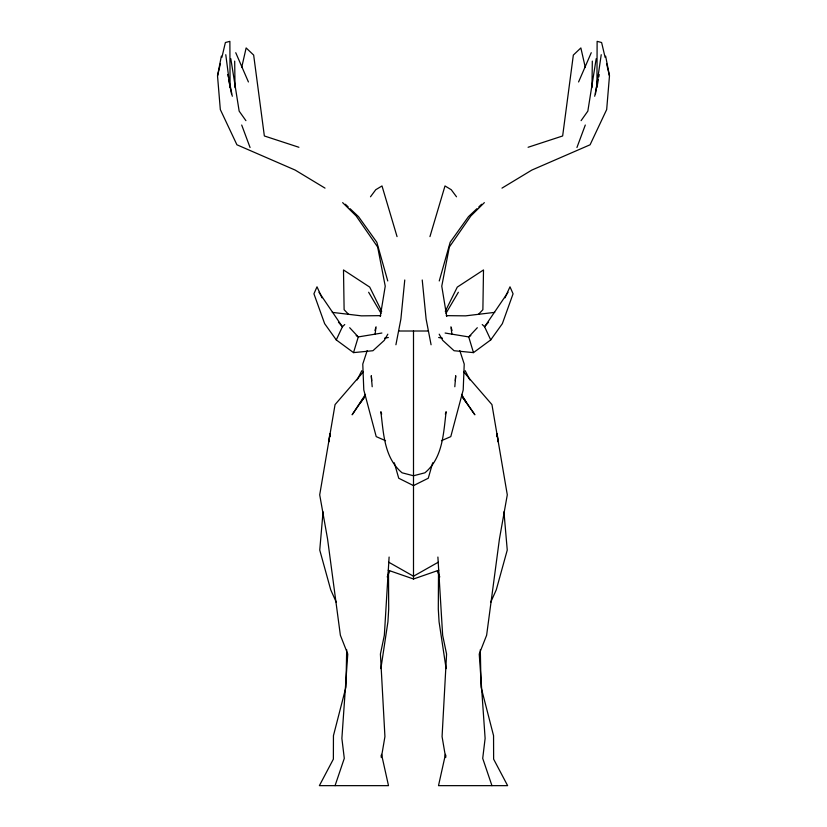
<?xml version="1.0" encoding="UTF-8"?>
<svg xmlns="http://www.w3.org/2000/svg" width="827" height="827" viewBox="0 0 827 827"><rect width="100%" height="100%" fill="white"/><g stroke="black" fill="none" stroke-linecap="round" stroke-linejoin="round"><path stroke-width="1.24" d="M438.227 562.236L413.5 576.223L413.5 331.007M438.506 572.356L438.3 609.086L439.075 621.852L446.125 668.619M591.967 87.683L592.318 61.105M346.689 649.743L345.944 687.134L333.446 735.668L333.374 759.134L319.377 785.65L388.494 785.65L381.536 754.338M389.103 557.047L384.348 635.25L380.42 654.043L384.927 736.609L381.381 757.522L381.154 755.216M455.305 380.627L455.708 375.727L454.809 386.747M497.006 436.48L497.223 433.968L497.957 441.566M323.057 511.799L319.749 550.069L330.717 589.796L336.362 602.428M329.115 441.618L329.777 433.968L329.994 436.48M329.043 441.566L329.777 433.968M445.846 755.216L445.619 757.522L442.073 736.609L446.58 654.043L442.652 635.25L437.897 557.047M404.765 279.991L400.878 319.098L395.916 344.766M605.643 56.102L609.478 75.898L606.677 109.557L590.085 144.787L531.864 170.062L501.979 188.122M375.065 334.335L376.047 326.779M595.492 93.813L601.229 54.696M380.875 668.619L387.925 621.852L388.7 609.086L388.494 572.356M596.195 58.665L587.842 111.128L581.092 120.649M380.255 316.483L385.237 286.183L377.67 247.056L356.189 216.002L342.647 202.625M596.918 87.6L598.397 79.309M598.82 76.942L599.244 74.575M325.021 188.122L295.136 170.062L236.915 144.787L220.323 109.557L217.522 75.898L221.357 56.102M594.696 96.252L596.939 84.985L597.125 41.35L601.611 42.518L605.106 57.352M445.464 754.338L438.506 785.65L507.623 785.65L493.626 759.134L493.554 735.668L481.056 687.134L480.311 649.743M241.691 67.504L246.136 47.935L253.662 55.078L264.351 135.969L298.909 147.278M217.522 75.898L220.437 63.534M221.894 57.352L225.389 42.518L229.875 41.35L230.061 84.985L232.304 96.252M439.251 280.953L450.188 242.228L468.475 216.653L476.931 208.683M432.697 462.779L428.272 478.233L413.5 485.604L398.728 478.233L394.303 462.779M374.962 330.459L375.685 328.009M429.947 236.615L444.998 185.951L451.242 189.714L456.514 196.795M321.992 297.813L317.01 286.804L313.929 293.802L324.639 323.657L336.279 339.918L353.522 352.622L358.277 336.92L349.687 327.719M367.188 350.596L362.774 364.076L363.797 389.951L376.213 436.615L385.537 440.688M335.059 785.65L344.29 758.38L341.882 738.418L347.764 654.043L340.373 635.25L327.564 538.987L319.708 494.835L335.049 404.61L363.446 371.778M445.319 414.11L446.146 411.722C443.427 433.245 442.91 457.807 424.923 472.806L413.5 475.763L402.077 472.806C384.09 457.807 383.573 433.245 380.854 411.722L381.681 414.11M505.008 297.813L509.99 286.804L513.071 293.802L502.361 323.657L490.721 339.918L473.478 352.622L454.064 350.72L442.755 340.393L439.178 334.17M576.946 147.495L585.299 125.032M387.201 576.967L389.693 571.064M578.58 81.956L591.253 52.711M490.638 602.428L496.283 589.796L507.251 550.069L503.943 511.799M336.279 339.918L342.399 326.768L344.756 324.546M445.277 311.365L457.279 287.103L483.506 269.943L482.885 309.701L478.523 314.291M357.15 379.913L361.802 370.713M387.822 334.17L384.245 340.393L372.936 350.72L353.522 352.622M445.98 313.288L458.365 292.251M365.451 395.451L352.126 414.792L365.493 394.376M507.995 292.324L484.601 326.768L490.721 339.918M370.486 196.795L375.758 189.714L382.002 185.951L397.053 236.615M360.417 402.78L364.2 397.684M488.55 322.179L484.601 326.768L482.244 324.546M477.313 327.719L468.723 336.92L445.112 333.033M484.353 202.625L470.811 216.002L449.33 247.056L441.763 286.183L446.745 316.483M478.802 206.915L481.624 204.259M470.842 335.566L468.723 336.92L473.478 352.622M441.463 440.688L450.787 436.615L463.203 389.951L464.226 364.076L459.812 350.596M388.183 570.216L413.5 578.993L438.817 570.216M528.091 147.278L562.649 135.969L573.338 55.078L580.864 47.935L585.309 67.504M384.586 338.16L388.349 337.519M381.888 333.033L358.277 336.92L356.158 335.566M494.722 312.368L465.58 315.852L446.239 315.645M380.761 315.645L361.42 315.852L332.278 312.368M398.8 331.007L428.2 331.007M438.651 337.519L442.414 338.16M388.773 562.236L413.5 576.223M345.376 204.259L348.198 206.915M350.069 208.683L358.525 216.653L376.812 242.228L387.749 280.953M348.477 314.291L344.115 309.701L343.494 269.943L369.721 287.103L381.723 311.365M463.554 371.778L491.951 404.61L507.292 494.835L499.436 538.987L486.627 635.25L479.236 654.043L485.118 738.418L482.71 758.38L491.941 785.65M338.45 322.179L342.399 326.768L319.005 292.324M462.8 397.684L474.874 414.792L461.797 395.771M245.908 120.649L239.158 111.128L230.805 58.665M461.549 395.451L466.583 402.78L461.507 394.376M368.635 292.251L381.02 313.288M465.198 370.713L469.85 379.913M235.747 52.711L248.42 81.956M437.307 571.064L439.799 576.967M372.191 386.747L371.292 375.727L371.695 380.627M241.701 125.032L250.054 147.495M451.315 328.009L452.038 330.459M606.563 63.534L609.478 75.898M228.603 79.309L231.508 93.813M431.084 344.766L426.122 319.098L422.235 279.991M227.756 74.575L228.18 76.942M225.771 54.696L230.082 87.6M450.953 326.779L451.935 334.335M497.223 433.968L497.885 441.618M234.682 61.105L235.033 87.683M413.5 575.147L413.5 578.993"/></g></svg>
